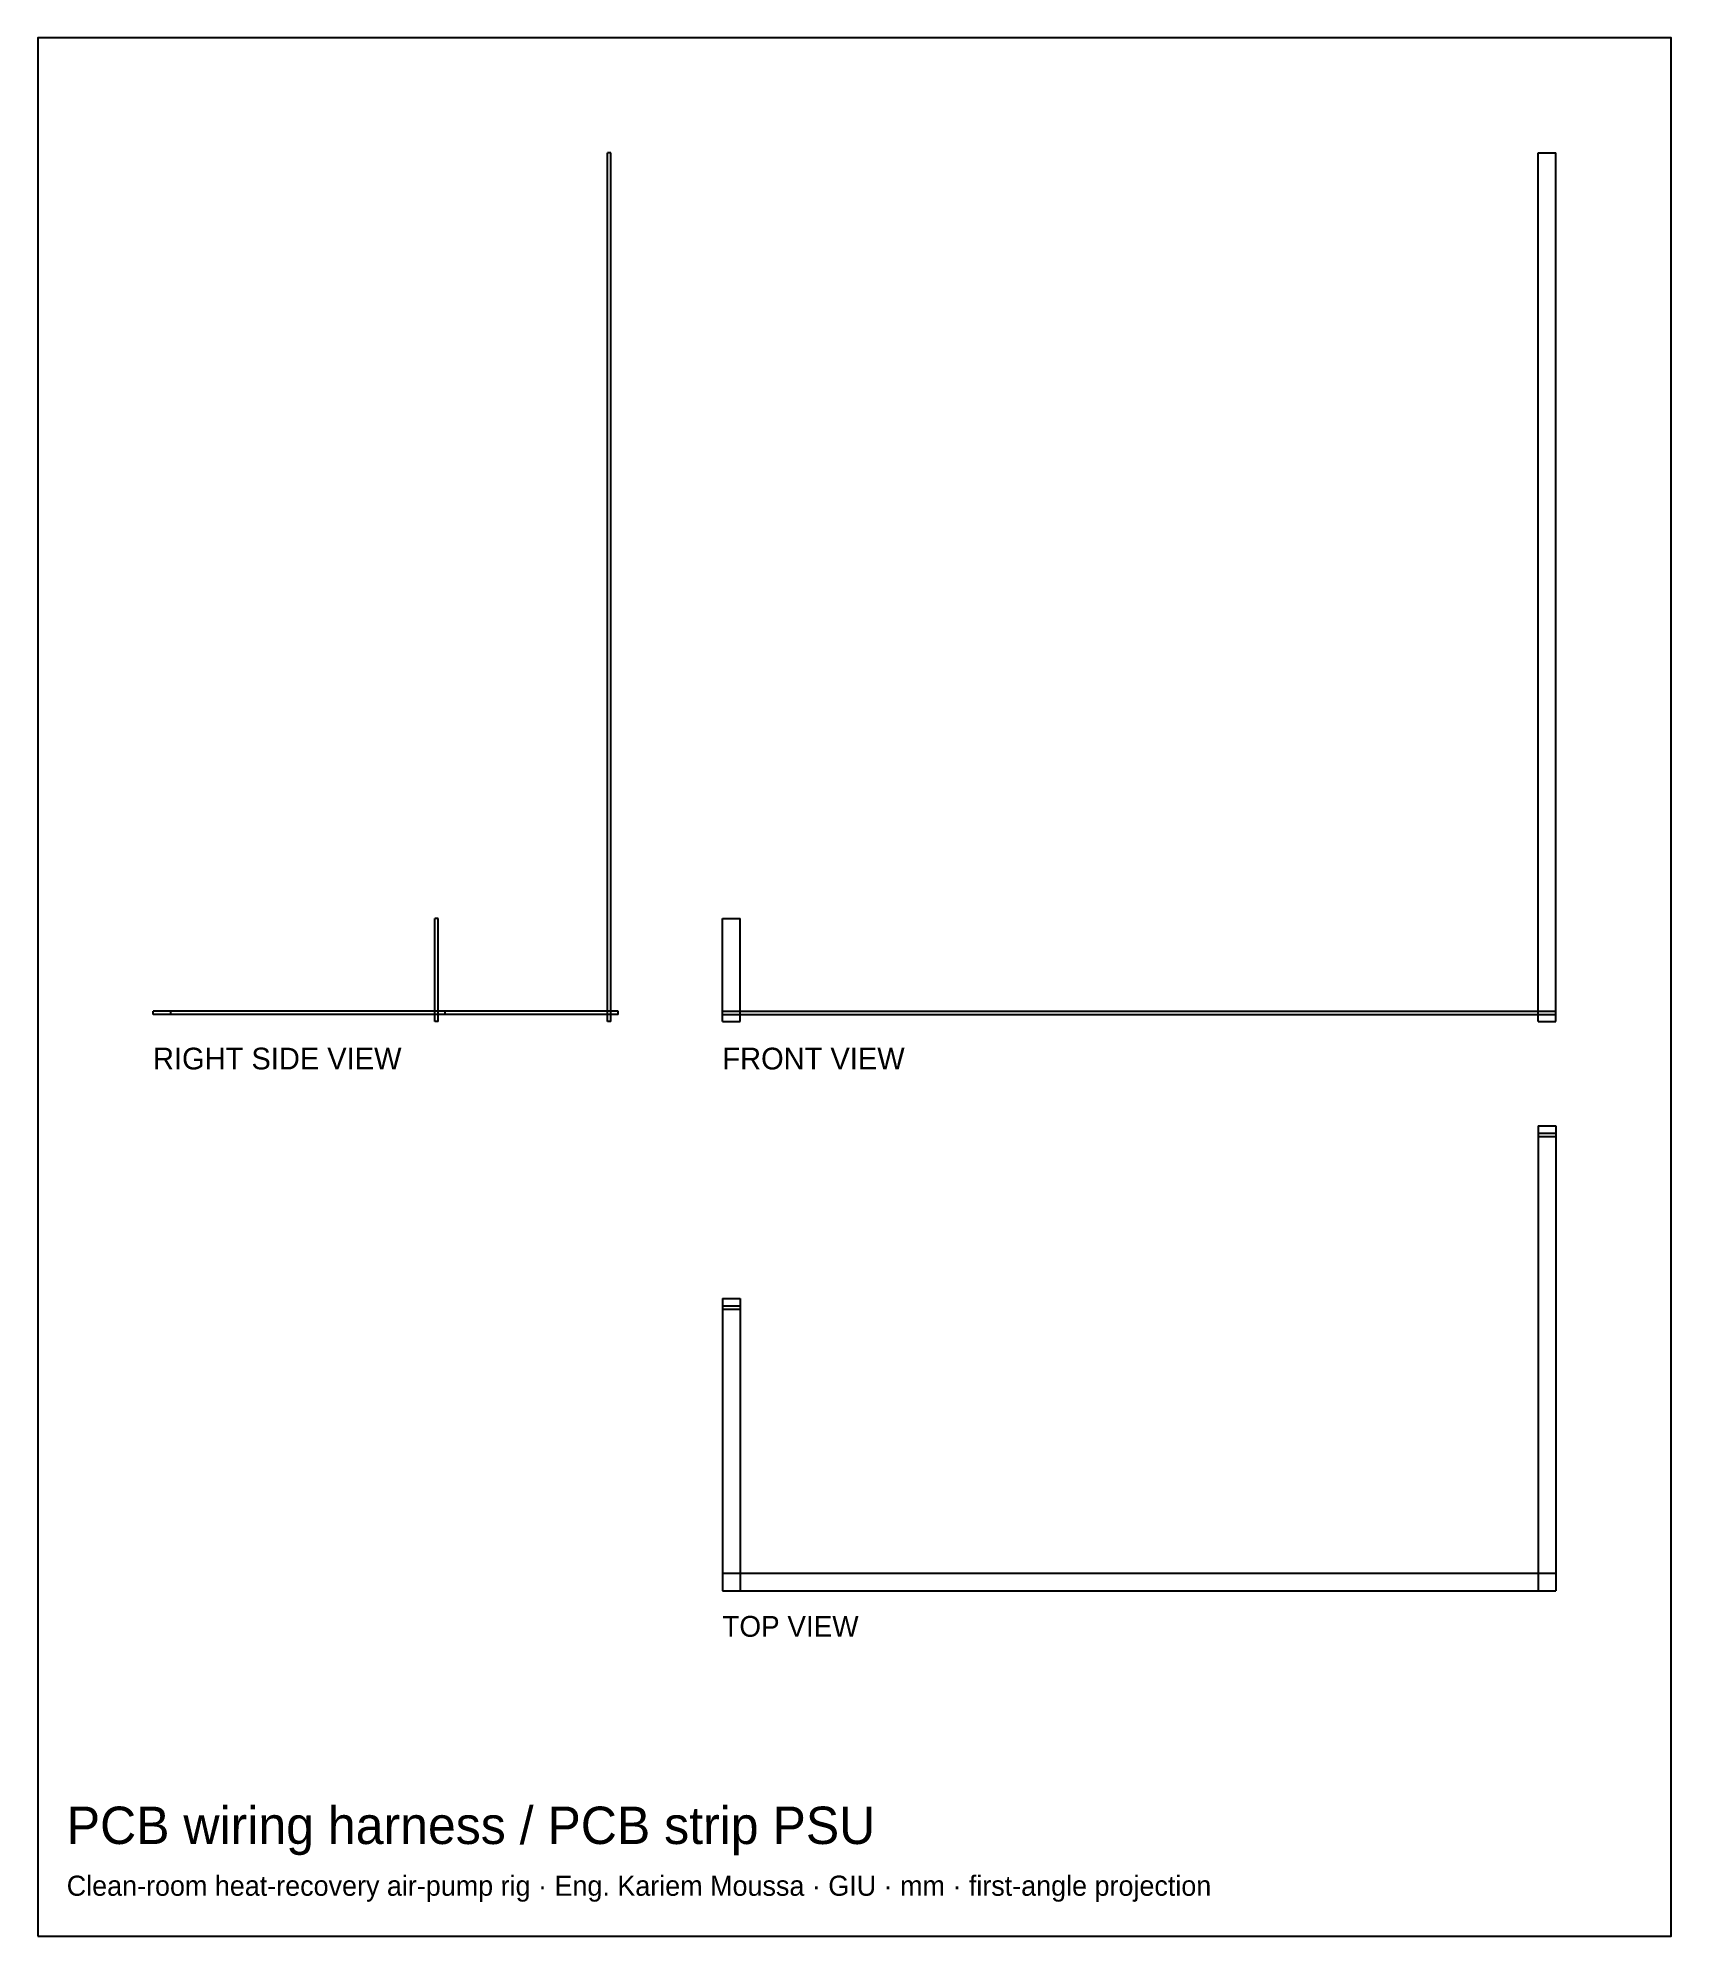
# Model space of a CAD drawing. Header units: millimetres. Extents: x -587 to -81, y -275 to 312.
import ezdxf

# ---------------------------------------------------------------- set-up
doc = ezdxf.new("R2010")
doc.units = ezdxf.units.MM
for name, color, linetype in [('BORDER', 7, 'Continuous'), ('HIDDEN', 8, 'Continuous'), ('TEXT', 5, 'Continuous'), ('VISIBLE', 7, 'Continuous')]:
    doc.layers.add(name, color=color, linetype=linetype)

msp = doc.modelspace()

# ---------------------------------------------------------------- linework, layer by layer
at = {"layer": 'BORDER'}
msp.add_lwpolyline([(-586.644016, -275.341648), (-81.031184, -275.341648), (-81.031184, 312.368816), (-586.644016, 312.368816)], close=True, dxfattribs=at)
at = {"layer": 'HIDDEN'}
for points in [[(-409.2752, 276.75), (-410.2752, 276.75)], [(-410.2752, 7.79), (-410.2752, 276.75)], [(-409.2752, 7.79), (-409.2752, 276.75)], [(-122.15, 276.75), (-116.65, 276.75)], [(-122.15, 7.79), (-122.15, 276.75)], [(-116.65, 7.79), (-116.65, 276.75)], [(-462.7752, 39.75), (-463.7752, 39.75)], [(-463.7752, 7.79), (-463.7752, 39.75)], [(-462.7752, 7.79), (-462.7752, 39.75)], [(-374.75, 39.75), (-369.25, 39.75)], [(-374.75, 7.79), (-374.75, 39.75)], [(-369.25, 7.79), (-369.25, 39.75)], [(-407.0252, 11.04), (-551.0252, 11.04)], [(-551.0252, 10.04), (-551.0252, 11.04)], [(-545.5252, 11.04), (-551.0252, 11.04)], [(-551.0252, 10.04), (-551.0252, 11.04)], [(-460.5252, 11.04), (-551.0252, 11.04)], [(-551.0252, 10.04), (-551.0252, 11.04)], [(-460.5252, 11.04), (-551.0252, 11.04)], [(-551.0252, 10.04), (-551.0252, 11.04)], [(-407.0252, 10.04), (-551.0252, 10.04)], [(-545.5252, 10.04), (-551.0252, 10.04)], [(-460.5252, 10.04), (-551.0252, 10.04)], [(-460.5252, 10.04), (-551.0252, 10.04)], [(-545.5252, 10.04), (-545.5252, 11.04)], [(-463.7752, 10.04), (-463.7752, 11.04)], [(-462.7752, 7.79), (-463.7752, 7.79)], [(-462.7752, 10.04), (-462.7752, 11.04)], [(-460.5252, 10.04), (-460.5252, 11.04)], [(-460.5252, 10.04), (-460.5252, 11.04)], [(-409.2752, 7.79), (-410.2752, 7.79)], [(-407.0252, 10.04), (-407.0252, 11.04)], [(-374.75, 11.04), (-116.65, 11.04)], [(-374.75, 10.04), (-374.75, 11.04)], [(-374.75, 11.04), (-369.25, 11.04)], [(-374.75, 10.04), (-374.75, 11.04)], [(-374.75, 10.04), (-116.65, 10.04)], [(-374.75, 10.04), (-369.25, 10.04)], [(-374.75, 7.79), (-369.25, 7.79)], [(-369.25, 10.04), (-369.25, 11.04)], [(-369.25, 10.04), (-369.25, 11.04)], [(-122.15, 10.04), (-122.15, 11.04)], [(-122.15, 11.04), (-116.65, 11.04)], [(-122.15, 10.04), (-122.15, 11.04)], [(-122.15, 10.04), (-116.65, 10.04)], [(-122.15, 7.79), (-116.65, 7.79)], [(-116.65, 10.04), (-116.65, 11.04)], [(-116.65, 10.04), (-116.65, 11.04)], [(-122.15, -24.4852), (-116.65, -24.4852)], [(-122.15, -24.4852), (-122.15, -168.4852)], [(-122.15, -26.7352), (-116.65, -26.7352)], [(-122.15, -26.7352), (-122.15, -27.7352)], [(-122.15, -27.7352), (-116.65, -27.7352)], [(-116.65, -24.4852), (-116.65, -168.4852)], [(-116.65, -26.7352), (-116.65, -27.7352)], [(-374.75, -77.9852), (-369.25, -77.9852)], [(-374.75, -77.9852), (-374.75, -168.4852)], [(-374.75, -80.2352), (-369.25, -80.2352)], [(-374.75, -80.2352), (-374.75, -81.2352)], [(-374.75, -81.2352), (-369.25, -81.2352)], [(-369.25, -77.9852), (-369.25, -168.4852)], [(-369.25, -80.2352), (-369.25, -81.2352)], [(-374.75, -162.9852), (-116.65, -162.9852)], [(-374.75, -162.9852), (-374.75, -168.4852)], [(-116.65, -162.9852), (-116.65, -168.4852)], [(-374.75, -168.4852), (-116.65, -168.4852)], [(-374.75, -168.4852), (-369.25, -168.4852)], [(-122.15, -168.4852), (-116.65, -168.4852)]]:
    msp.add_lwpolyline(points, dxfattribs=at)
at = {"layer": 'VISIBLE'}
for points in [[(-409.2752, 276.75), (-410.2752, 276.75)], [(-410.2752, 7.79), (-410.2752, 276.75)], [(-409.2752, 7.79), (-409.2752, 276.75)], [(-122.15, 276.75), (-116.65, 276.75)], [(-122.15, 11.04), (-122.15, 276.75)], [(-116.65, 7.79), (-116.65, 276.75)], [(-462.7752, 39.75), (-463.7752, 39.75)], [(-463.7752, 11.04), (-463.7752, 39.75)], [(-462.7752, 11.04), (-462.7752, 39.75)], [(-374.75, 39.75), (-369.25, 39.75)], [(-374.75, 7.79), (-374.75, 39.75)], [(-369.25, 11.04), (-369.25, 39.75)], [(-407.0252, 11.04), (-551.0252, 11.04)], [(-551.0252, 10.04), (-551.0252, 11.04)], [(-545.5252, 11.04), (-551.0252, 11.04)], [(-551.0252, 10.04), (-551.0252, 11.04)], [(-407.0252, 10.04), (-551.0252, 10.04)], [(-545.5252, 10.04), (-551.0252, 10.04)], [(-545.5252, 10.04), (-545.5252, 11.04)], [(-463.7752, 7.79), (-463.7752, 10.04)], [(-462.7752, 7.79), (-463.7752, 7.79)], [(-462.7752, 7.79), (-462.7752, 10.04)], [(-409.2752, 7.79), (-410.2752, 7.79)], [(-407.0252, 10.04), (-407.0252, 11.04)], [(-374.75, 11.04), (-116.65, 11.04)], [(-374.75, 10.04), (-374.75, 11.04)], [(-374.75, 11.04), (-369.25, 11.04)], [(-374.75, 10.04), (-374.75, 11.04)], [(-374.75, 10.04), (-116.65, 10.04)], [(-374.75, 10.04), (-369.25, 10.04)], [(-374.75, 7.79), (-369.25, 7.79)], [(-369.25, 10.04), (-369.25, 11.04)], [(-369.25, 7.79), (-369.25, 10.04)], [(-122.15, 11.04), (-116.65, 11.04)], [(-122.15, 10.04), (-122.15, 11.04)], [(-122.15, 7.79), (-122.15, 10.04)], [(-122.15, 10.04), (-116.65, 10.04)], [(-122.15, 7.79), (-116.65, 7.79)], [(-116.65, 10.04), (-116.65, 11.04)], [(-116.65, 10.04), (-116.65, 11.04)], [(-122.15, -24.4852), (-116.65, -24.4852)], [(-122.15, -24.4852), (-122.15, -168.4852)], [(-122.15, -26.7352), (-116.65, -26.7352)], [(-122.15, -26.7352), (-122.15, -27.7352)], [(-122.15, -27.7352), (-116.65, -27.7352)], [(-116.65, -24.4852), (-116.65, -168.4852)], [(-116.65, -26.7352), (-116.65, -27.7352)], [(-374.75, -77.9852), (-369.25, -77.9852)], [(-374.75, -77.9852), (-374.75, -168.4852)], [(-374.75, -80.2352), (-369.25, -80.2352)], [(-374.75, -80.2352), (-374.75, -81.2352)], [(-374.75, -81.2352), (-369.25, -81.2352)], [(-369.25, -77.9852), (-369.25, -168.4852)], [(-369.25, -80.2352), (-369.25, -81.2352)], [(-374.75, -162.9852), (-116.65, -162.9852)], [(-374.75, -162.9852), (-374.75, -168.4852)], [(-116.65, -162.9852), (-116.65, -168.4852)], [(-374.75, -168.4852), (-116.65, -168.4852)], [(-374.75, -168.4852), (-369.25, -168.4852)], [(-122.15, -168.4852), (-116.65, -168.4852)]]:
    msp.add_lwpolyline(points, dxfattribs=at)

# ---------------------------------------------------------------- texts
at = {"layer": 'TEXT'}
for s, height, p in [('RIGHT SIDE VIEW', 6.724, (-551.0252, -7.0028)), ('FRONT VIEW', 6.724, (-374.75, -7.0028)), ('TOP VIEW', 6.4525, (-374.75, -182.6807)), ('PCB wiring harness / PCB strip PSU', 11.5761152, (-577.739312, -246.846595)), ('Clean-room heat-recovery air-pump rig · Eng. Kariem Moussa · GIU · mm · first-angle projection', 6.2332928, (-577.739312, -262.875062))]:
    msp.add_text(s, height=height, dxfattribs=at).set_placement(p)

doc.saveas('drawing.dxf')
